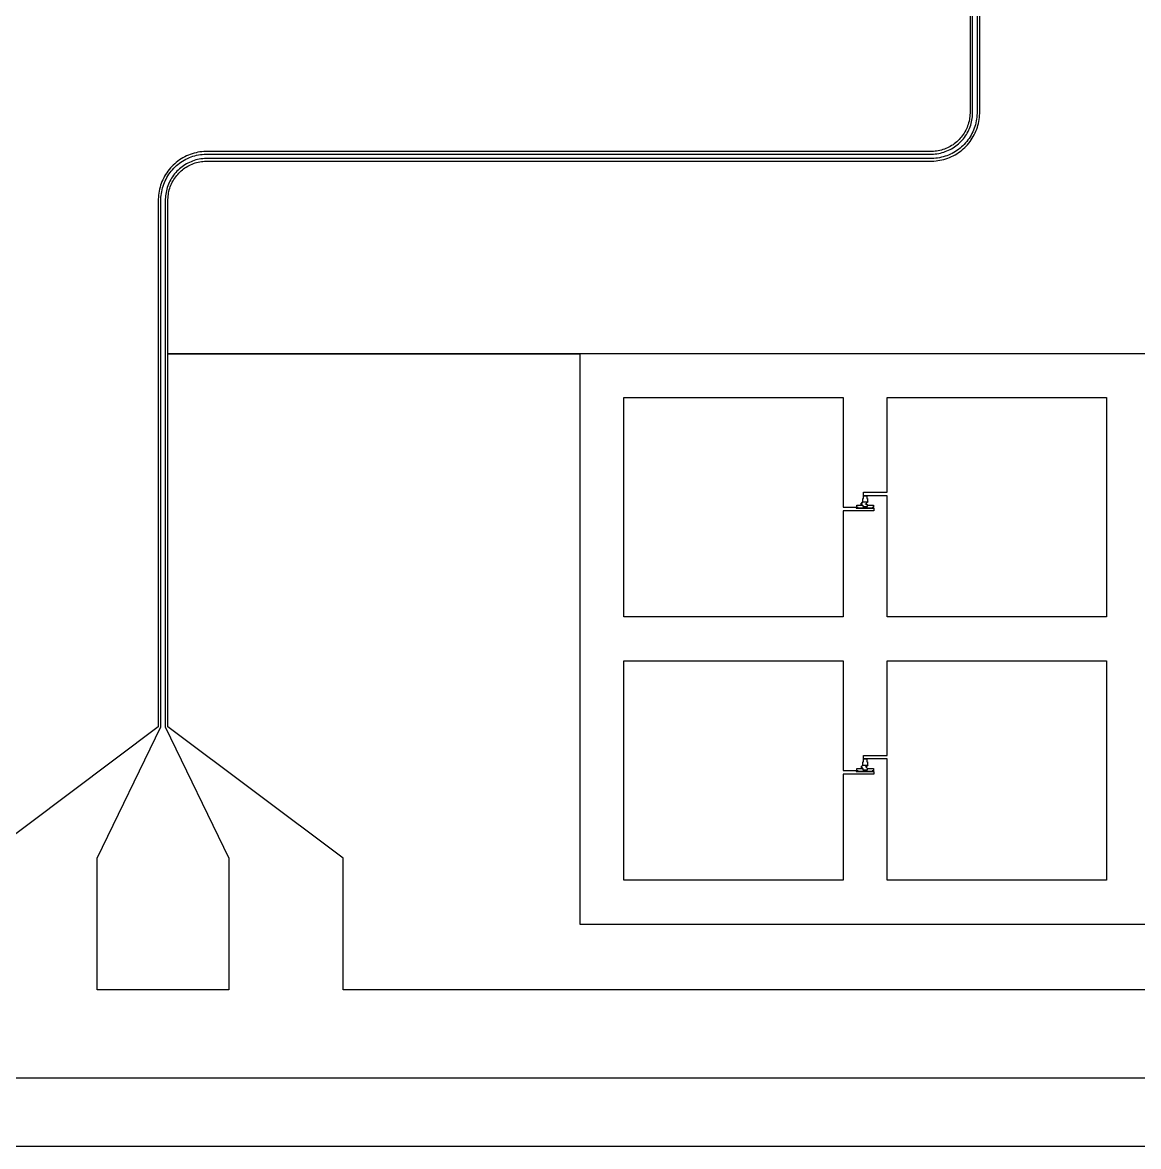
# Model space of a CAD drawing. Extents: x -3354 to 6958, y 9496 to 19808.
# Drawn here: x -722 to 1822, y 9496 to 12058 of the extents above; entities that cross this region are included whole.
import ezdxf

# ---------------------------------------------------------------- set-up
doc = ezdxf.new("R2010")
doc.units = 0
doc.layers.add('L136D1_1t1_SIS_junction', color=2, linetype='CONTINUOUS')
doc.layers.add('L1D0', color=3, linetype='CONTINUOUS')

msp = doc.modelspace()

# ---------------------------------------------------------------- linework, layer by layer
at = {"layer": 'L136D1_1t1_SIS_junction'}
for points in [[(1182.83, 10951.013), (1182.83, 10952.513), (1180.305, 10952.513), (1180.257, 10952.518), (1180.208, 10952.527), (1180.161, 10952.542), (1180.116, 10952.56), (1180.073, 10952.584), (1180.032, 10952.611), (1179.994, 10952.642), (1179.959, 10952.677), (1179.928, 10952.715), (1179.901, 10952.756), (1179.877, 10952.799), (1179.859, 10952.844), (1179.844, 10952.891), (1179.835, 10952.94), (1179.83, 10952.988), (1179.83, 10957.538), (1179.835, 10957.586), (1179.844, 10957.635), (1179.859, 10957.682), (1179.877, 10957.727), (1179.901, 10957.77), (1179.928, 10957.811), (1179.959, 10957.849), (1179.994, 10957.884), (1180.032, 10957.915), (1180.073, 10957.942), (1180.116, 10957.966), (1180.161, 10957.984), (1180.208, 10957.999), (1180.257, 10958.008), (1180.305, 10958.013), (1192.815, 10958.013), (1189.58, 10961.249), (1188.873, 10960.542), (1188.859, 10960.556), (1189.566, 10961.263), (1188.859, 10961.97), (1188.873, 10961.984), (1189.58, 10961.277), (1192.815, 10964.513), (1192.845, 10964.513), (1189.594, 10961.263), (1192.845, 10958.013), (1193.355, 10958.013), (1193.403, 10958.008), (1193.452, 10957.999), (1193.499, 10957.984), (1193.544, 10957.966), (1193.587, 10957.942), (1193.628, 10957.915), (1193.666, 10957.884), (1193.701, 10957.849), (1193.732, 10957.811), (1193.759, 10957.77), (1193.783, 10957.727), (1193.801, 10957.682), (1193.816, 10957.635), (1193.825, 10957.586), (1193.83, 10957.538), (1193.83, 10954.988), (1193.835, 10954.94), (1193.844, 10954.891), (1193.859, 10954.844), (1193.877, 10954.799), (1193.901, 10954.756), (1193.928, 10954.715), (1193.959, 10954.677), (1193.994, 10954.642), (1194.032, 10954.611), (1194.073, 10954.584), (1194.116, 10954.56), (1194.161, 10954.542), (1194.208, 10954.527), (1194.257, 10954.518), (1194.305, 10954.513), (1203.355, 10954.513), (1203.403, 10954.518), (1203.452, 10954.527), (1203.499, 10954.542), (1203.544, 10954.56), (1203.587, 10954.584), (1203.628, 10954.611), (1203.666, 10954.642), (1203.701, 10954.677), (1203.732, 10954.715), (1203.759, 10954.756), (1203.783, 10954.799), (1203.801, 10954.844), (1203.816, 10954.891), (1203.825, 10954.94), (1203.83, 10954.988), (1203.83, 10957.538), (1203.835, 10957.586), (1203.844, 10957.635), (1203.859, 10957.682), (1203.877, 10957.727), (1203.901, 10957.77), (1203.928, 10957.811), (1203.959, 10957.849), (1203.969, 10957.859), (1200.58, 10961.249), (1199.873, 10960.542), (1199.859, 10960.556), (1200.566, 10961.263), (1199.859, 10961.97), (1199.873, 10961.984), (1200.58, 10961.277), (1203.815, 10964.513), (1192.815, 10964.513), (1192.83, 10964.528), (1192.83, 10965.513), (1193.83, 10965.513), (1193.83, 10972.738), (1193.835, 10972.786), (1193.844, 10972.835), (1193.859, 10972.882), (1193.877, 10972.927), (1193.901, 10972.97), (1193.928, 10973.011), (1193.959, 10973.049), (1193.994, 10973.084), (1194.032, 10973.115), (1194.073, 10973.142), (1194.116, 10973.166), (1194.161, 10973.184), (1194.208, 10973.199), (1194.257, 10973.208), (1194.305, 10973.213), (1194.83, 10973.213), (1194.83, 10979.513), (1202.83, 10979.513), (1202.83, 10973.213), (1203.355, 10973.213), (1203.403, 10973.208), (1203.452, 10973.199), (1203.499, 10973.184), (1203.544, 10973.166), (1203.587, 10973.142), (1203.628, 10973.115), (1203.666, 10973.084), (1203.701, 10973.049), (1203.732, 10973.011), (1203.759, 10972.97), (1203.783, 10972.927), (1203.801, 10972.882), (1203.816, 10972.835), (1203.825, 10972.786), (1203.83, 10972.738), (1203.83, 10965.513), (1204.83, 10965.513), (1204.83, 10964.513), (1203.845, 10964.513), (1200.594, 10961.263), (1203.984, 10957.874), (1203.994, 10957.884), (1204.032, 10957.915), (1204.073, 10957.942), (1204.116, 10957.966), (1204.161, 10957.984), (1204.208, 10957.999), (1204.257, 10958.008), (1204.305, 10958.013), (1217.355, 10958.013), (1217.403, 10958.008), (1217.452, 10957.999), (1217.499, 10957.984), (1217.544, 10957.966), (1217.587, 10957.942), (1217.628, 10957.915), (1217.666, 10957.884), (1217.701, 10957.849), (1217.732, 10957.811), (1217.759, 10957.77), (1217.783, 10957.727), (1217.801, 10957.682), (1217.816, 10957.635), (1217.825, 10957.586), (1217.83, 10957.538), (1217.83, 10952.988), (1217.825, 10952.94), (1217.816, 10952.891), (1217.801, 10952.844), (1217.783, 10952.799), (1217.759, 10952.756), (1217.732, 10952.715), (1217.701, 10952.677), (1217.666, 10952.642), (1217.628, 10952.611), (1217.587, 10952.584), (1217.544, 10952.56), (1217.499, 10952.542), (1217.452, 10952.527), (1217.403, 10952.518), (1217.355, 10952.513), (1214.83, 10952.513), (1214.83, 10951.013)], [(1182.83, 10351.013), (1182.83, 10352.513), (1180.305, 10352.513), (1180.257, 10352.518), (1180.208, 10352.527), (1180.161, 10352.542), (1180.116, 10352.56), (1180.073, 10352.584), (1180.032, 10352.611), (1179.994, 10352.642), (1179.959, 10352.677), (1179.928, 10352.715), (1179.901, 10352.756), (1179.877, 10352.799), (1179.859, 10352.844), (1179.844, 10352.891), (1179.835, 10352.94), (1179.83, 10352.988), (1179.83, 10357.538), (1179.835, 10357.586), (1179.844, 10357.635), (1179.859, 10357.682), (1179.877, 10357.727), (1179.901, 10357.77), (1179.928, 10357.811), (1179.959, 10357.849), (1179.994, 10357.884), (1180.032, 10357.915), (1180.073, 10357.942), (1180.116, 10357.966), (1180.161, 10357.984), (1180.208, 10357.999), (1180.257, 10358.008), (1180.305, 10358.013), (1192.815, 10358.013), (1189.58, 10361.249), (1188.873, 10360.542), (1188.859, 10360.556), (1189.566, 10361.263), (1188.859, 10361.97), (1188.873, 10361.984), (1189.58, 10361.277), (1192.815, 10364.513), (1192.845, 10364.513), (1189.594, 10361.263), (1192.845, 10358.013), (1193.355, 10358.013), (1193.403, 10358.008), (1193.452, 10357.999), (1193.499, 10357.984), (1193.544, 10357.966), (1193.587, 10357.942), (1193.628, 10357.915), (1193.666, 10357.884), (1193.701, 10357.849), (1193.732, 10357.811), (1193.759, 10357.77), (1193.783, 10357.727), (1193.801, 10357.682), (1193.816, 10357.635), (1193.825, 10357.586), (1193.83, 10357.538), (1193.83, 10354.988), (1193.835, 10354.94), (1193.844, 10354.891), (1193.859, 10354.844), (1193.877, 10354.799), (1193.901, 10354.756), (1193.928, 10354.715), (1193.959, 10354.677), (1193.994, 10354.642), (1194.032, 10354.611), (1194.073, 10354.584), (1194.116, 10354.56), (1194.161, 10354.542), (1194.208, 10354.527), (1194.257, 10354.518), (1194.305, 10354.513), (1203.355, 10354.513), (1203.403, 10354.518), (1203.452, 10354.527), (1203.499, 10354.542), (1203.544, 10354.56), (1203.587, 10354.584), (1203.628, 10354.611), (1203.666, 10354.642), (1203.701, 10354.677), (1203.732, 10354.715), (1203.759, 10354.756), (1203.783, 10354.799), (1203.801, 10354.844), (1203.816, 10354.891), (1203.825, 10354.94), (1203.83, 10354.988), (1203.83, 10357.538), (1203.835, 10357.586), (1203.844, 10357.635), (1203.859, 10357.682), (1203.877, 10357.727), (1203.901, 10357.77), (1203.928, 10357.811), (1203.959, 10357.849), (1203.969, 10357.859), (1200.58, 10361.249), (1199.873, 10360.542), (1199.859, 10360.556), (1200.566, 10361.263), (1199.859, 10361.97), (1199.873, 10361.984), (1200.58, 10361.277), (1203.815, 10364.513), (1192.815, 10364.513), (1192.83, 10364.528), (1192.83, 10365.513), (1193.83, 10365.513), (1193.83, 10372.738), (1193.835, 10372.786), (1193.844, 10372.835), (1193.859, 10372.882), (1193.877, 10372.927), (1193.901, 10372.97), (1193.928, 10373.011), (1193.959, 10373.049), (1193.994, 10373.084), (1194.032, 10373.115), (1194.073, 10373.142), (1194.116, 10373.166), (1194.161, 10373.184), (1194.208, 10373.199), (1194.257, 10373.208), (1194.305, 10373.213), (1194.83, 10373.213), (1194.83, 10379.513), (1202.83, 10379.513), (1202.83, 10373.213), (1203.355, 10373.213), (1203.403, 10373.208), (1203.452, 10373.199), (1203.499, 10373.184), (1203.544, 10373.166), (1203.587, 10373.142), (1203.628, 10373.115), (1203.666, 10373.084), (1203.701, 10373.049), (1203.732, 10373.011), (1203.759, 10372.97), (1203.783, 10372.927), (1203.801, 10372.882), (1203.816, 10372.835), (1203.825, 10372.786), (1203.83, 10372.738), (1203.83, 10365.513), (1204.83, 10365.513), (1204.83, 10364.513), (1203.845, 10364.513), (1200.594, 10361.263), (1203.984, 10357.874), (1203.994, 10357.884), (1204.032, 10357.915), (1204.073, 10357.942), (1204.116, 10357.966), (1204.161, 10357.984), (1204.208, 10357.999), (1204.257, 10358.008), (1204.305, 10358.013), (1217.355, 10358.013), (1217.403, 10358.008), (1217.452, 10357.999), (1217.499, 10357.984), (1217.544, 10357.966), (1217.587, 10357.942), (1217.628, 10357.915), (1217.666, 10357.884), (1217.701, 10357.849), (1217.732, 10357.811), (1217.759, 10357.77), (1217.783, 10357.727), (1217.801, 10357.682), (1217.816, 10357.635), (1217.825, 10357.586), (1217.83, 10357.538), (1217.83, 10352.988), (1217.825, 10352.94), (1217.816, 10352.891), (1217.801, 10352.844), (1217.783, 10352.799), (1217.759, 10352.756), (1217.732, 10352.715), (1217.701, 10352.677), (1217.666, 10352.642), (1217.628, 10352.611), (1217.587, 10352.584), (1217.544, 10352.56), (1217.499, 10352.542), (1217.452, 10352.527), (1217.403, 10352.518), (1217.355, 10352.513), (1214.83, 10352.513), (1214.83, 10351.013)]]:
    msp.add_lwpolyline(points, close=True, dxfattribs=at)
at = {"layer": 'L1D0'}
for points in [[(-3354.228, 9496.092), (-3354.228, 19653.013), (-3201.17, 19653.013), (-3201.17, 9653.013), (6798.83, 9653.013), (6798.83, 19653.013), (-3354.228, 19653.013), (-3354.228, 19808.077), (6957.757, 19808.077), (6957.757, 9496.092)], [(648.83, 10703.013), (648.83, 11203.013), (1148.83, 11203.013), (1148.83, 10953.013), (1178.33, 10953.013), (1178.33, 10951.013), (1218.83, 10951.013), (1218.83, 10945.013), (1148.83, 10945.013), (1148.83, 10703.013)], [(1248.83, 10703.013), (1248.83, 10979.513), (1194.83, 10979.513), (1194.83, 10987.513), (1248.83, 10987.513), (1248.83, 11203.013), (1748.83, 11203.013), (1748.83, 10703.013)], [(648.83, 10103.013), (648.83, 10603.013), (1148.83, 10603.013), (1148.83, 10353.013), (1178.33, 10353.013), (1178.33, 10351.013), (1218.83, 10351.013), (1218.83, 10345.013), (1148.83, 10345.013), (1148.83, 10103.013)], [(1248.83, 10103.013), (1248.83, 10379.513), (1194.83, 10379.513), (1194.83, 10387.513), (1248.83, 10387.513), (1248.83, 10603.013), (1748.83, 10603.013), (1748.83, 10103.013)]]:
    msp.add_lwpolyline(points, close=True, dxfattribs=at)
for points in [[(1437.83, 13159.013), (1437.83, 11851.173), (1437.678, 11847.497), (1437.374, 11843.83), (1436.919, 11840.179), (1436.313, 11836.549), (1435.558, 11832.948), (1434.655, 11829.381), (1433.605, 11825.855), (1432.41, 11822.375), (1431.073, 11818.947), (1429.595, 11815.577), (1427.979, 11812.272), (1426.228, 11809.036), (1424.344, 11805.875), (1422.332, 11802.794), (1420.194, 11799.8), (1417.934, 11796.896), (1415.555, 11794.088), (1413.063, 11791.381), (1410.462, 11788.78), (1407.755, 11786.288), (1404.947, 11783.909), (1402.043, 11781.649), (1399.049, 11779.511), (1395.968, 11777.499), (1392.807, 11775.615), (1389.571, 11773.864), (1386.266, 11772.248), (1382.896, 11770.77), (1379.468, 11769.433), (1375.988, 11768.238), (1372.462, 11767.188), (1368.895, 11766.285), (1365.294, 11765.53), (1361.664, 11764.924), (1358.013, 11764.469), (1354.346, 11764.165), (1350.67, 11764.013), (-303.465, 11764.013), (-308.05, 11763.823), (-312.623, 11763.444), (-317.177, 11762.877), (-321.703, 11762.121), (-326.195, 11761.18), (-330.643, 11760.053), (-335.041, 11758.744), (-339.382, 11757.254), (-343.657, 11755.586), (-347.859, 11753.742), (-351.982, 11751.727), (-356.018, 11749.543), (-359.96, 11747.193), (-363.802, 11744.683), (-367.537, 11742.017), (-371.158, 11739.198), (-374.66, 11736.232), (-378.036, 11733.124), (-381.281, 11729.879), (-384.389, 11726.503), (-387.355, 11723.001), (-390.174, 11719.38), (-392.84, 11715.645), (-395.35, 11711.803), (-397.7, 11707.861), (-399.884, 11703.825), (-401.899, 11699.702), (-403.743, 11695.5), (-405.411, 11691.225), (-406.901, 11686.884), (-408.21, 11682.486), (-409.337, 11678.038), (-410.278, 11673.546), (-411.034, 11669.02), (-411.601, 11664.466), (-411.98, 11659.893), (-412.17, 11655.308), (-412.17, 10453.013), (-811.17, 10153.013)], [(1453.83, 13153.013), (1453.83, 11850.843), (1453.651, 11846.505), (1453.292, 11842.179), (1452.755, 11837.871), (1452.041, 11833.59), (1451.15, 11829.341), (1450.084, 11825.133), (1448.846, 11820.972), (1447.436, 11816.867), (1445.858, 11812.823), (1444.114, 11808.847), (1442.208, 11804.947), (1440.142, 11801.13), (1437.92, 11797.401), (1435.545, 11793.766), (1433.023, 11790.233), (1430.357, 11786.808), (1427.551, 11783.495), (1424.611, 11780.302), (1421.541, 11777.232), (1418.348, 11774.292), (1415.035, 11771.486), (1411.61, 11768.82), (1408.077, 11766.298), (1404.442, 11763.923), (1400.713, 11761.701), (1396.896, 11759.635), (1392.996, 11757.729), (1389.02, 11755.985), (1384.976, 11754.407), (1380.871, 11752.997), (1376.71, 11751.759), (1372.502, 11750.693), (1368.253, 11749.802), (1363.972, 11749.088), (1359.664, 11748.551), (1355.338, 11748.192), (1351, 11748.013), (-303.134, 11748.013), (-307.058, 11747.851), (-310.972, 11747.526), (-314.869, 11747.041), (-318.743, 11746.394), (-322.587, 11745.588), (-326.395, 11744.624), (-330.159, 11743.503), (-333.874, 11742.228), (-337.533, 11740.8), (-341.129, 11739.223), (-344.658, 11737.498), (-348.112, 11735.628), (-351.486, 11733.618), (-354.774, 11731.47), (-357.971, 11729.188), (-361.07, 11726.775), (-364.067, 11724.237), (-366.957, 11721.577), (-369.734, 11718.8), (-372.394, 11715.91), (-374.932, 11712.913), (-377.345, 11709.814), (-379.627, 11706.617), (-381.775, 11703.329), (-383.785, 11699.955), (-385.655, 11696.501), (-387.38, 11692.972), (-388.957, 11689.376), (-390.385, 11685.717), (-391.66, 11682.002), (-392.781, 11678.238), (-393.745, 11674.43), (-394.551, 11670.586), (-395.198, 11666.712), (-395.683, 11662.815), (-396.008, 11658.901), (-396.17, 11654.977), (-396.17, 10453.013), (-251.17, 10153.013), (-251.17, 9853.013), (-551.17, 9853.013), (-551.17, 10153.013), (-406.17, 10453.013), (-406.17, 11655.183), (-405.991, 11659.521), (-405.632, 11663.847), (-405.095, 11668.155), (-404.381, 11672.436), (-403.49, 11676.685), (-402.424, 11680.893), (-401.186, 11685.054), (-399.776, 11689.159), (-398.198, 11693.203), (-396.454, 11697.179), (-394.548, 11701.079), (-392.482, 11704.896), (-390.26, 11708.625), (-387.885, 11712.26), (-385.363, 11715.793), (-382.697, 11719.218), (-379.891, 11722.531), (-376.951, 11725.724), (-373.881, 11728.794), (-370.688, 11731.734), (-367.375, 11734.54), (-363.95, 11737.206), (-360.417, 11739.728), (-356.782, 11742.103), (-353.053, 11744.325), (-349.236, 11746.391), (-345.336, 11748.297), (-341.36, 11750.041), (-337.316, 11751.619), (-333.211, 11753.029), (-329.05, 11754.267), (-324.842, 11755.333), (-320.593, 11756.224), (-316.312, 11756.938), (-312.004, 11757.475), (-307.678, 11757.834), (-303.34, 11758.013), (1350.794, 11758.013), (1354.718, 11758.175), (1358.632, 11758.5), (1362.529, 11758.985), (1366.403, 11759.632), (1370.247, 11760.438), (1374.055, 11761.402), (1377.819, 11762.523), (1381.534, 11763.798), (1385.193, 11765.226), (1388.789, 11766.803), (1392.318, 11768.528), (1395.772, 11770.398), (1399.146, 11772.408), (1402.434, 11774.556), (1405.631, 11776.838), (1408.73, 11779.251), (1411.727, 11781.789), (1414.617, 11784.449), (1417.394, 11787.226), (1420.054, 11790.116), (1422.592, 11793.113), (1425.005, 11796.212), (1427.287, 11799.409), (1429.435, 11802.697), (1431.445, 11806.071), (1433.315, 11809.525), (1435.04, 11813.054), (1436.617, 11816.65), (1438.045, 11820.309), (1439.32, 11824.024), (1440.441, 11827.788), (1441.405, 11831.596), (1442.211, 11835.44), (1442.858, 11839.314), (1443.343, 11843.211), (1443.668, 11847.125), (1443.83, 11851.049), (1443.83, 13153.013)], [(3048.83, 11303.013), (-390.17, 11303.013), (-390.17, 11654.853), (-390.018, 11658.529), (-389.714, 11662.196), (-389.259, 11665.847), (-388.653, 11669.477), (-387.898, 11673.078), (-386.995, 11676.645), (-385.945, 11680.171), (-384.75, 11683.651), (-383.413, 11687.079), (-381.935, 11690.449), (-380.319, 11693.754), (-378.568, 11696.99), (-376.684, 11700.151), (-374.672, 11703.232), (-372.534, 11706.226), (-370.274, 11709.13), (-367.895, 11711.938), (-365.403, 11714.645), (-362.802, 11717.246), (-360.095, 11719.738), (-357.287, 11722.117), (-354.383, 11724.377), (-351.389, 11726.515), (-348.308, 11728.527), (-345.147, 11730.411), (-341.911, 11732.162), (-338.606, 11733.778), (-335.236, 11735.256), (-331.808, 11736.593), (-328.328, 11737.788), (-324.802, 11738.838), (-321.235, 11739.741), (-317.634, 11740.496), (-314.004, 11741.102), (-310.353, 11741.557), (-306.686, 11741.861), (-303.01, 11742.013), (1351.125, 11742.013), (1355.71, 11742.203), (1360.283, 11742.582), (1364.837, 11743.149), (1369.363, 11743.905), (1373.855, 11744.846), (1378.303, 11745.973), (1382.701, 11747.282), (1387.042, 11748.772), (1391.317, 11750.44), (1395.519, 11752.284), (1399.642, 11754.299), (1403.678, 11756.483), (1407.62, 11758.833), (1411.462, 11761.343), (1415.197, 11764.009), (1418.818, 11766.828), (1422.32, 11769.794), (1425.696, 11772.902), (1428.941, 11776.147), (1432.049, 11779.523), (1435.015, 11783.025), (1437.834, 11786.646), (1440.5, 11790.381), (1443.01, 11794.223), (1445.36, 11798.165), (1447.544, 11802.201), (1449.559, 11806.324), (1451.403, 11810.526), (1453.071, 11814.801), (1454.561, 11819.142), (1455.87, 11823.54), (1456.997, 11827.988), (1457.938, 11832.48), (1458.694, 11837.006), (1459.261, 11841.56), (1459.64, 11846.133), (1459.83, 11850.718), (1459.83, 13159.013)], [(3588.83, 9853.013), (8.83, 9853.013), (8.83, 10153.013), (-390.17, 10453.013), (-390.17, 11303.013), (548.83, 11303.013), (548.83, 10003.013), (3048.83, 10003.013)]]:
    msp.add_lwpolyline(points, dxfattribs=at)

doc.saveas('drawing.dxf')
